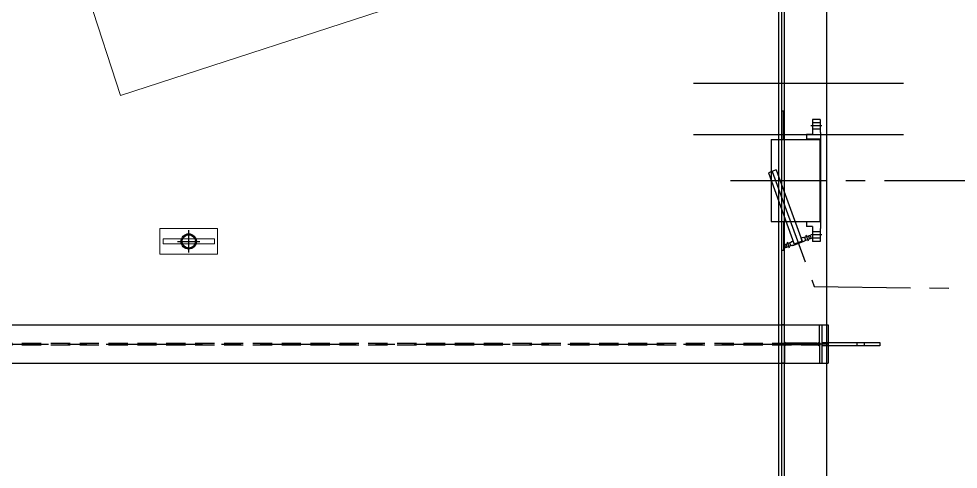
# Model space of a CAD drawing. Extents: x -1889 to 1438, y -977 to 1122.
# Drawn here: x 373.9 to 520.3, y 564.3 to 634.5 of the extents above; entities that cross this region are included whole.
import ezdxf

# ---------------------------------------------------------------- set-up
doc = ezdxf.new("R2010")
doc.units = 0
doc.header["$LTSCALE"] = 12
doc.header["$MEASUREMENT"] = 0
doc.linetypes.add('CENTER', pattern=[2, 1.25, -0.25, 0.25, -0.25])
doc.linetypes.add('HIDDEN', pattern=[0.375, 0.25, -0.125])
doc.layers.get('Defpoints').update_dxf_attribs({"linetype": 'CONTINUOUS'})
for name, color, linetype in [('1 PIPE', 7, 'CONTINUOUS'), ('1-150-RFSO', 14, 'CONTINUOUS'), ('12 PIPE', 7, 'CONTINUOUS'), ('12-150-RFSO', 14, 'CONTINUOUS'), ('2 PIPE', 7, 'CONTINUOUS'), ('6X20', 3, 'CONTINUOUS'), ('CENTER', 6, 'CENTER'), ('COVER', 3, 'CONTINUOUS'), ('EXTERNALS', 3, 'CONTINUOUS'), ('REPAD', 7, 'CONTINUOUS'), ('ROOF', 140, 'CONTINUOUS'), ('SHELL', 40, 'CONTINUOUS'), ('TEXT', 4, 'CONTINUOUS')]:
    doc.layers.add(name, color=color, linetype=linetype)
doc.layers.add('AM_7', color=142, linetype='CENTER', lineweight=25)
doc.layers.add('Process-AM_7', color=142, linetype='CENTER', lineweight=25)

# ---------------------------------------------------------------- blocks, each defined once
blk = doc.blocks.new('A$C1b871768')
at = {"layer": '6X20'}
for p, q in [((-5.88, 3), (-6.25, 3)), ((-6.25, 3), (-6.25, -3)), ((-5.88, 0.44), (-5.88, 3)), ((-0.38, 3), (0, 3)), ((-0.38, 0.44), (-0.38, 3)), ((0, 3), (0, -3)), ((-5.5, 0.12), (-0.75, 0.12)), ((-5.88, -0.44), (-5.88, -3)), ((-5.5, -0.12), (-0.75, -0.12)), ((-0.38, -0.44), (-0.38, -3)), ((-5.88, -3), (-6.25, -3)), ((-0.38, -3), (0, -3))]:
    blk.add_line(p, q, dxfattribs=at)
for points in [[(-5.5, 0.12, -0.083285), (-5.65, 0.15, -0.09084), (-5.77, 0.22, -0.104065), (-5.85, 0.32, -0.115836), (-5.88, 0.44, -0.115836)], [(-0.75, 0.12, 0.083285), (-0.6, 0.15, 0.09084), (-0.48, 0.22, 0.104065), (-0.4, 0.32, 0.115836), (-0.38, 0.44, 0.115836)], [(-5.5, -0.12, 0.083285), (-5.65, -0.15, 0.09084), (-5.77, -0.22, 0.104065), (-5.85, -0.32, 0.115836), (-5.88, -0.44, 0.115836)], [(-0.75, -0.12, -0.083285), (-0.6, -0.15, -0.09084), (-0.48, -0.22, -0.104065), (-0.4, -0.32, -0.115836), (-0.38, -0.44, -0.115836)]]:
    blk.add_lwpolyline(points, format="xyb", dxfattribs=at)
at = {"layer": 'CENTER'}
blk.add_line((-7.24, 0), (0.99, 0), dxfattribs=at)
blk = doc.blocks.new('*U143')
at = {"layer": 'CENTER', "color": 0, "transparency": 16777216}
blk.add_line((-10.06, 0), (44.88, 0), dxfattribs=at)
blk = doc.blocks.new('A$C379cbd7f')
at = {"layer": '2 PIPE'}
for radius in [1.19, 1.03]:
    blk.add_circle((4.5, 2), radius, dxfattribs=at)
at = {"layer": 'EXTERNALS', "lineweight": 18}
for p, q in [((0, 0), (0, 4)), ((0, 4), (9, 4)), ((9, 4), (9, 0)), ((0.5, 2.38), (0.5, 1.62)), ((0.5, 2.38), (3.37, 2.38)), ((0.5, 1.62), (3.37, 1.62)), ((3.54, 2.38), (5.46, 2.38)), ((3.54, 1.62), (5.46, 1.62)), ((5.63, 2.38), (8.5, 2.38)), ((5.63, 1.62), (8.5, 1.62)), ((8.5, 2.38), (8.5, 1.62)), ((9, 0), (0, 0))]:
    blk.add_line(p, q, dxfattribs=at)
at = {"layer": 'Process-AM_7'}
for p, q in [((4.5, 0.25), (4.5, 3.75)), ((2.75, 2), (6.25, 2))]:
    blk.add_line(p, q, dxfattribs=at)
blk = doc.blocks.new('A$C9004e70c')
at = {"layer": 'Defpoints'}
for p, q in [((138.96, 87.1), (106.2, 87.1)), ((138.96, 79.1), (106.2, 79.1))]:
    blk.add_line(p, q, dxfattribs=at)

msp = doc.modelspace()

# ---------------------------------------------------------------- linework, layer by layer
at = {"layer": '1 PIPE'}
for p, q in [((491.97253, 610.96753), (490.73684, 610.51778)), ((491.97253, 610.96753), (496.01893, 599.85015)), ((490.73684, 610.51778), (494.78323, 599.4004)), ((496.01893, 599.85015), (494.78323, 599.4004))]:
    msp.add_line(p, q, dxfattribs=at)
at = {"layer": '1-150-RFSO'}
for p, q in [((497.24829, 600.76318), (496.16177, 600.36772)), ((497.18438, 600.20783), (497.01337, 600.67768)), ((497.24829, 600.76318), (497.4193, 600.29334)), ((494.34112, 599.70506), (493.2546, 599.3096)), ((493.2546, 599.3096), (493.42561, 598.83975)), ((494.48276, 599.22452), (493.42561, 598.83975)), ((493.66053, 598.92526), (493.48952, 599.3951)), ((494.24784, 599.13902), (494.07683, 599.60887)), ((494.61222, 599.87024), (494.31974, 599.76379)), ((494.31974, 599.76379), (494.34112, 599.70506)), ((494.48276, 599.22452), (494.50414, 599.16579)), ((496.38353, 599.84983), (494.50414, 599.16579)), ((494.80484, 599.27524), (494.59108, 599.86255)), ((496.1404, 600.42645), (495.84792, 600.32)), ((496.08282, 599.74039), (495.86906, 600.3277)), ((496.1404, 600.42645), (496.16177, 600.36772)), ((497.4193, 600.29334), (496.36215, 599.90857)), ((496.36215, 599.90857), (496.38353, 599.84983)), ((496.59707, 599.99407), (496.42606, 600.46392))]:
    msp.add_line(p, q, dxfattribs=at)
at = {"layer": '12 PIPE'}
for p, q in [((491.18714, 615.70721), (491.18714, 602.95721)), ((491.18714, 615.70721), (498.74145, 615.70721)), ((498.74145, 615.70721), (498.74145, 602.95721)), ((491.18714, 602.95721), (498.74145, 602.95721))]:
    msp.add_line(p, q, dxfattribs=at)
at = {"layer": '12-150-RFSO'}
for p, q in [((497.61645, 618.83221), (497.61645, 616.51971)), ((498.80395, 618.83221), (497.61645, 618.83221)), ((498.80395, 618.33221), (497.61645, 618.33221)), ((498.80395, 618.83221), (498.80395, 616.83221)), ((498.80395, 617.33221), (497.61645, 617.33221)), ((498.80395, 616.83221), (498.86645, 616.83221)), ((498.86645, 616.83221), (498.86645, 601.83221)), ((497.61645, 616.51971), (496.67895, 616.51971)), ((496.67895, 616.51971), (496.67895, 615.70721)), ((498.86645, 615.77221), (496.67895, 615.77221)), ((496.67895, 602.95721), (496.67895, 602.14471)), ((498.86645, 602.89221), (496.67895, 602.89221)), ((497.61645, 602.14471), (496.67895, 602.14471)), ((497.61645, 602.14471), (497.61645, 599.83221)), ((498.80395, 601.33221), (497.61645, 601.33221)), ((498.80395, 601.83221), (498.80395, 599.83221)), ((498.80395, 601.83221), (498.86645, 601.83221)), ((498.80395, 600.33221), (497.61645, 600.33221)), ((498.80395, 599.83221), (497.61645, 599.83221))]:
    msp.add_line(p, q, dxfattribs=at)
at = {"layer": '6X20'}
for p, q in [((306.85731, 586.83221), (500.05731, 586.83221)), ((306.85731, 580.83221), (500.05731, 580.83221))]:
    msp.add_line(p, q, dxfattribs=at)
at = {"layer": '6X20', "linetype": 'HIDDEN'}
for p, q in [((306.85731, 583.95721), (500.05731, 583.95721)), ((306.85731, 583.70721), (500.05731, 583.70721))]:
    msp.add_line(p, q, dxfattribs=at)
at = {"layer": 'AM_7'}
msp.add_line((243.48916, 583.83221), (500.05731, 583.83221), dxfattribs=at)
at = {"layer": 'CENTER'}
for p, q in [((499.05196, 617.83221), (497.36845, 617.83221)), ((491.35469, 610.74266), (497.88269, 592.8071)), ((496.97555, 599.8679), (496.63489, 600.80385)), ((499.05196, 600.83221), (497.36845, 600.83221)), ((494.03901, 598.79909), (493.69835, 599.73503)), ((497.88269, 592.8071), (590.65717, 591.59095))]:
    msp.add_line(p, q, dxfattribs=at)
at = {"layer": 'COVER'}
for p, q in [((500.05731, 586.83221), (500.05731, 580.83221)), ((499.10731, 584.08221), (508.10731, 584.08221)), ((499.10731, 583.58221), (499.10731, 584.08221)), ((508.10731, 583.58221), (499.10731, 583.58221)), ((504.54481, 584.08221), (504.54481, 583.58221)), ((505.66981, 584.08221), (505.66981, 583.58221)), ((508.10731, 584.08221), (508.10731, 583.58221))]:
    msp.add_line(p, q, dxfattribs=at)
at = {"layer": 'REPAD', "lineweight": 18, "ltscale": 0.25}
for p, q in [((374.86069, 668.23434), (389.69351, 622.58363)), ((389.69351, 622.58363), (458.16958, 644.83285))]:
    msp.add_line(p, q, dxfattribs=at)
at = {"layer": 'REPAD'}
for p, q in [((492.85731, 620.20721), (493.10731, 620.20721)), ((492.85731, 598.45721), (493.10731, 598.45721))]:
    msp.add_line(p, q, dxfattribs=at)
for points in [[(493.10731, 615.70721), (493.10731, 620.20721)], [(493.10731, 602.95721), (493.10731, 598.45721)]]:
    msp.add_lwpolyline(points, dxfattribs=at)
at = {"layer": 'ROOF'}
msp.add_lwpolyline([(493.23231, 669.33221, 1), (252.48231, 669.33221), (252.48231, 405.33221, 1), (493.23231, 405.33221)], format="xyb", close=True, dxfattribs=at)
at = {"layer": 'SHELL'}
msp.add_line((499.85731, 405.33221), (499.85731, 669.33221), dxfattribs=at)
for points in [[(492.85731, 669.33221, 1), (252.85731, 669.33221), (252.85731, 405.33221, 1), (492.85731, 405.33221)], [(492.35731, 669.33221, 1), (253.35731, 669.33221), (253.35731, 405.33221, 1), (492.35731, 405.33221)]]:
    msp.add_lwpolyline(points, format="xyb", close=True, dxfattribs=at)

# ---------------------------------------------------------------- block references
at = {"layer": 'CENTER'}
msp.add_blockref('*U143', (494.88731, 609.33221), dxfattribs=at)
at = {"layer": 'COVER'}
msp.add_blockref('A$C379cbd7f', (395.85756, 597.83221), dxfattribs=at)
at = {"layer": 'COVER', "rotation": 180}
msp.add_blockref('A$C1b871768', (492.85731, 583.83221), dxfattribs=at)
at = {"layer": 'TEXT'}
msp.add_blockref('A$C9004e70c', (372.85731, 537.33221), dxfattribs=at)

doc.saveas('drawing.dxf')
